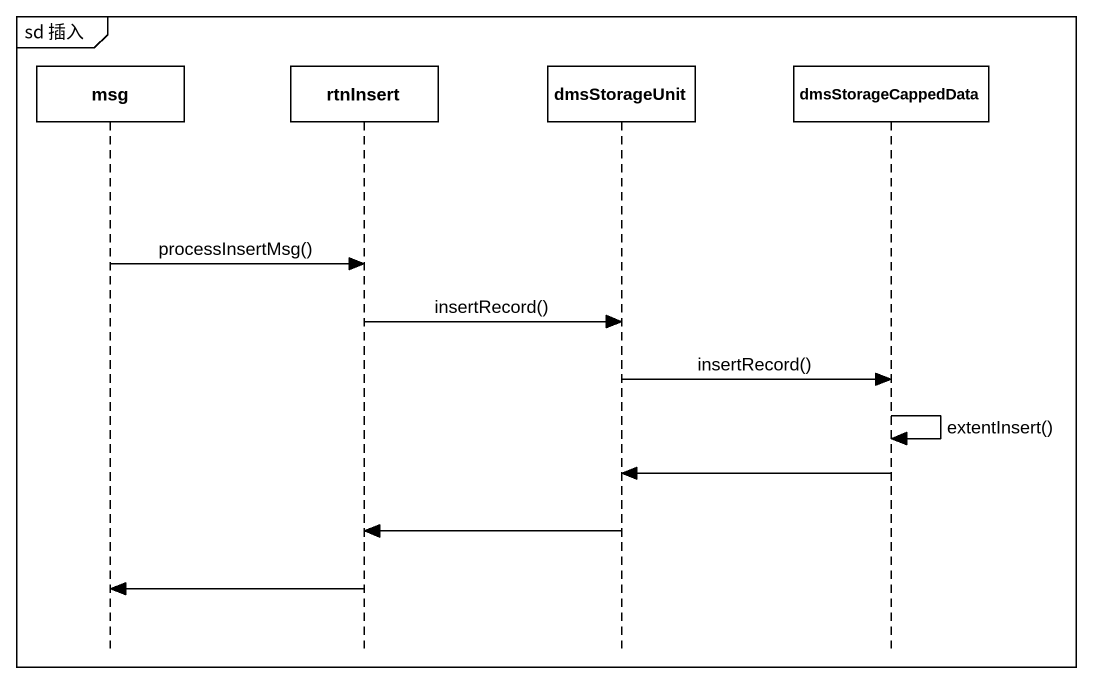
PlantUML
@startuml
mainframe sd 插入
hide footbox
participant msg
participant rtnInsert
participant dmsStorageUnit
participant dmsStorageCappedData

msg -> rtnInsert : processInsertMsg()
rtnInsert -> dmsStorageUnit : insertRecord()
dmsStorageUnit -> dmsStorageCappedData : insertRecord()
dmsStorageCappedData -> dmsStorageCappedData : extentInsert()
dmsStorageCappedData -> dmsStorageUnit
dmsStorageUnit -> rtnInsert
rtnInsert -> msg
@enduml
